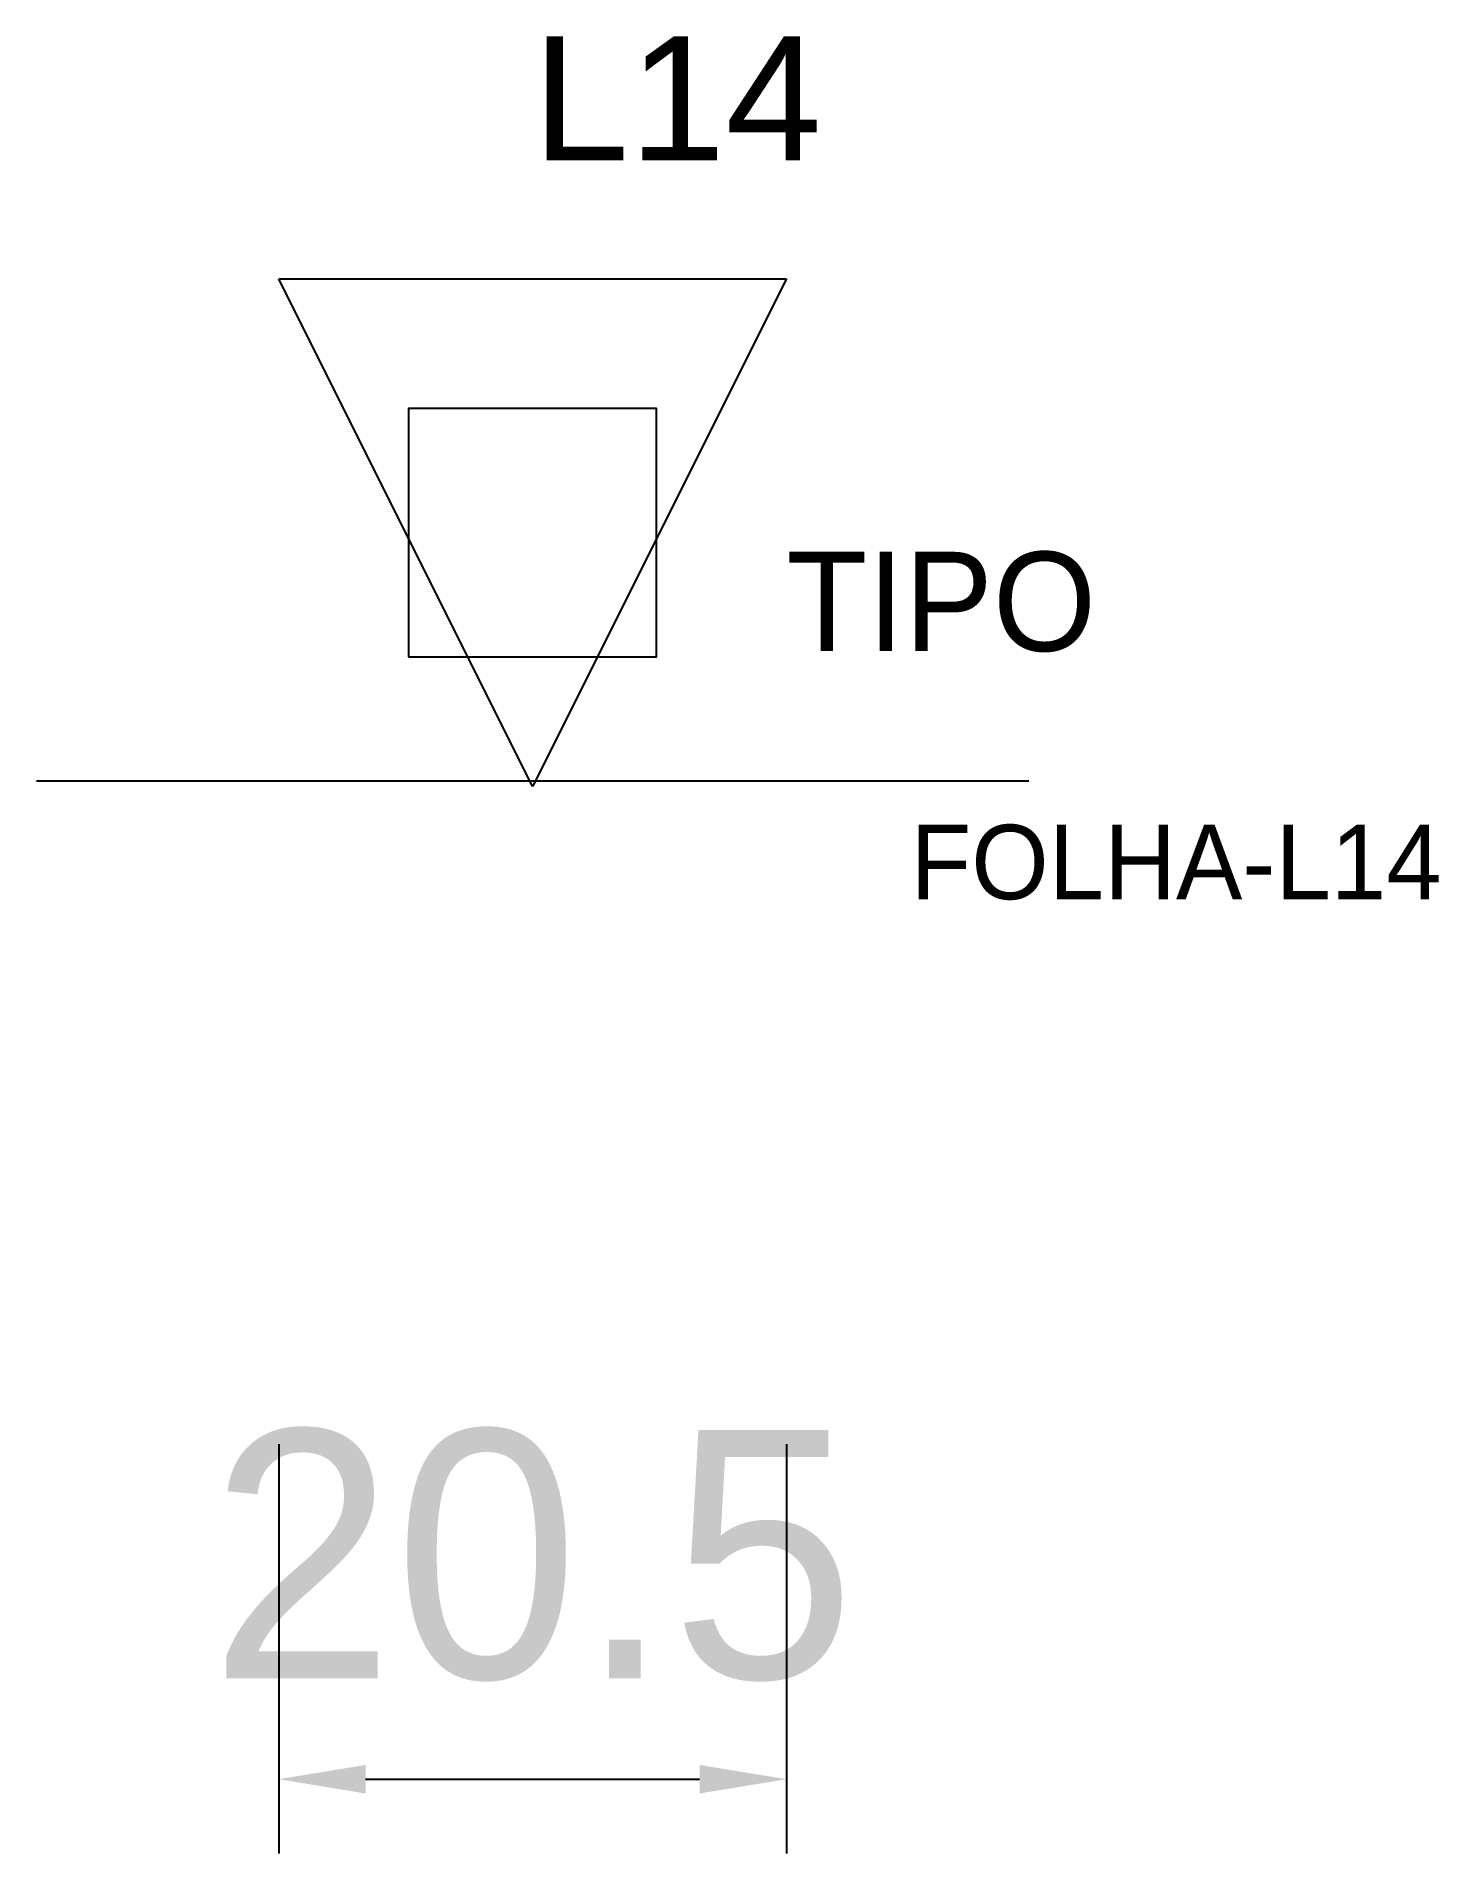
# Model space of a CAD drawing. Header units: metres. Extents: x 212.4 to 268.9, y 138 to 211.3.
import ezdxf

# ---------------------------------------------------------------- set-up
doc = ezdxf.new("R2010")
doc.units = ezdxf.units.M
for name, color, linetype in [('COTA', 241, 'CONTINUOUS'), ('FOLHA', 255, 'CONTINUOUS'), ('Hachura', 251, 'CONTINUOUS'), ('NOMENCLATURA', 7, 'CONTINUOUS'), ('Nível', 160, 'CONTINUOUS'), ('Painéis', 200, 'CONTINUOUS'), ('Pilares', 5, 'CONTINUOUS'), ('SARR_2.2x7', 40, 'CONTINUOUS')]:
    doc.layers.add(name, color=color, linetype=linetype)
doc.styles.add('ARIAL', font='Arial.ttf')
doc.dimstyles.new('EZ DXF', dxfattribs={"dimtxt": 10, "dimasz": 3.5, "dimexe": 3, "dimexo": 1.5, "dimgap": 1, "dimtad": 1, "dimdec": 1, "dimdsep": 46, "dimcen": 2.5, "dimazin": 3, "dimtfac": 1, "dimtmove": 0, "dimatfit": 3})

msp = doc.modelspace()

# ---------------------------------------------------------------- hatches: boundary and pattern name
at = {"layer": 'Hachura'}
h = msp.add_hatch(dxfattribs=at)
h.set_pattern_fill('ANSI31', scale=50)
h.paths.add_polyline_path([(242.66, 201.5), (232.43, 181.04), (222.2, 201.5)])
h = msp.add_hatch(dxfattribs=at)
h.set_pattern_fill('ANSI31', scale=50)
h.paths.add_polyline_path([(242.66, 201.5), (232.43, 181.04), (222.2, 201.5)])

# ---------------------------------------------------------------- linework, layer by layer
at = {"layer": 'Painéis', "color": 200}
for p, q in [((232.43, 181.04), (222.2, 201.5)), ((222.2, 201.5), (242.66, 201.5)), ((232.43, 181.04), (222.2, 201.5)), ((222.2, 201.5), (242.66, 201.5)), ((242.66, 201.5), (232.43, 181.04)), ((242.66, 201.5), (232.43, 181.04))]:
    msp.add_line(p, q, dxfattribs=at)
at = {"layer": 'Pilares'}
msp.add_lwpolyline([(227.43, 186.27), (237.43, 186.27), (237.43, 196.27), (227.43, 196.27)], close=True, dxfattribs=at)
msp.add_lwpolyline([(227.43, 186.27), (237.43, 186.27), (237.43, 196.27), (227.43, 196.27)], close=True, dxfattribs=at)
at = {"layer": 'SARR_2.2x7'}
msp.add_line((212.43, 181.27), (252.43, 181.27), dxfattribs=at)
msp.add_line((212.43, 181.27), (252.43, 181.27), dxfattribs=at)

# ---------------------------------------------------------------- texts
at = {"layer": 'FOLHA'}
msp.add_text('FOLHA-L14', height=3, dxfattribs=at).set_placement((247.66, 176.5))
msp.add_text('FOLHA-L14', height=3, dxfattribs=at).set_placement((247.66, 176.5))
at = {"layer": 'NOMENCLATURA', "insert": (232.43, 211.27), "char_height": 5, "attachment_point": 1, "style": 'ARIAL'}
msp.add_mtext('L14', dxfattribs=at)
msp.add_mtext('L14', dxfattribs=at)
at = {"layer": 'Nível'}
msp.add_text('TIPO', height=4, dxfattribs=at).set_placement((242.66, 186.5))
msp.add_text('TIPO', height=4, dxfattribs=at).set_placement((242.66, 186.5))

# ---------------------------------------------------------------- dimensions: what is measured, and where the dimension line sits
at = {"layer": 'COTA'}
msp.add_linear_dim(base=(222.2, 141.04), p1=(222.2, 156.04), p2=(242.66, 156.04), dimstyle='EZ DXF', dxfattribs=at).render()
msp.add_linear_dim(base=(222.2, 141.04), p1=(222.2, 156.04), p2=(242.66, 156.04), dimstyle='EZ DXF', dxfattribs=at).render()

doc.saveas('drawing.dxf')
